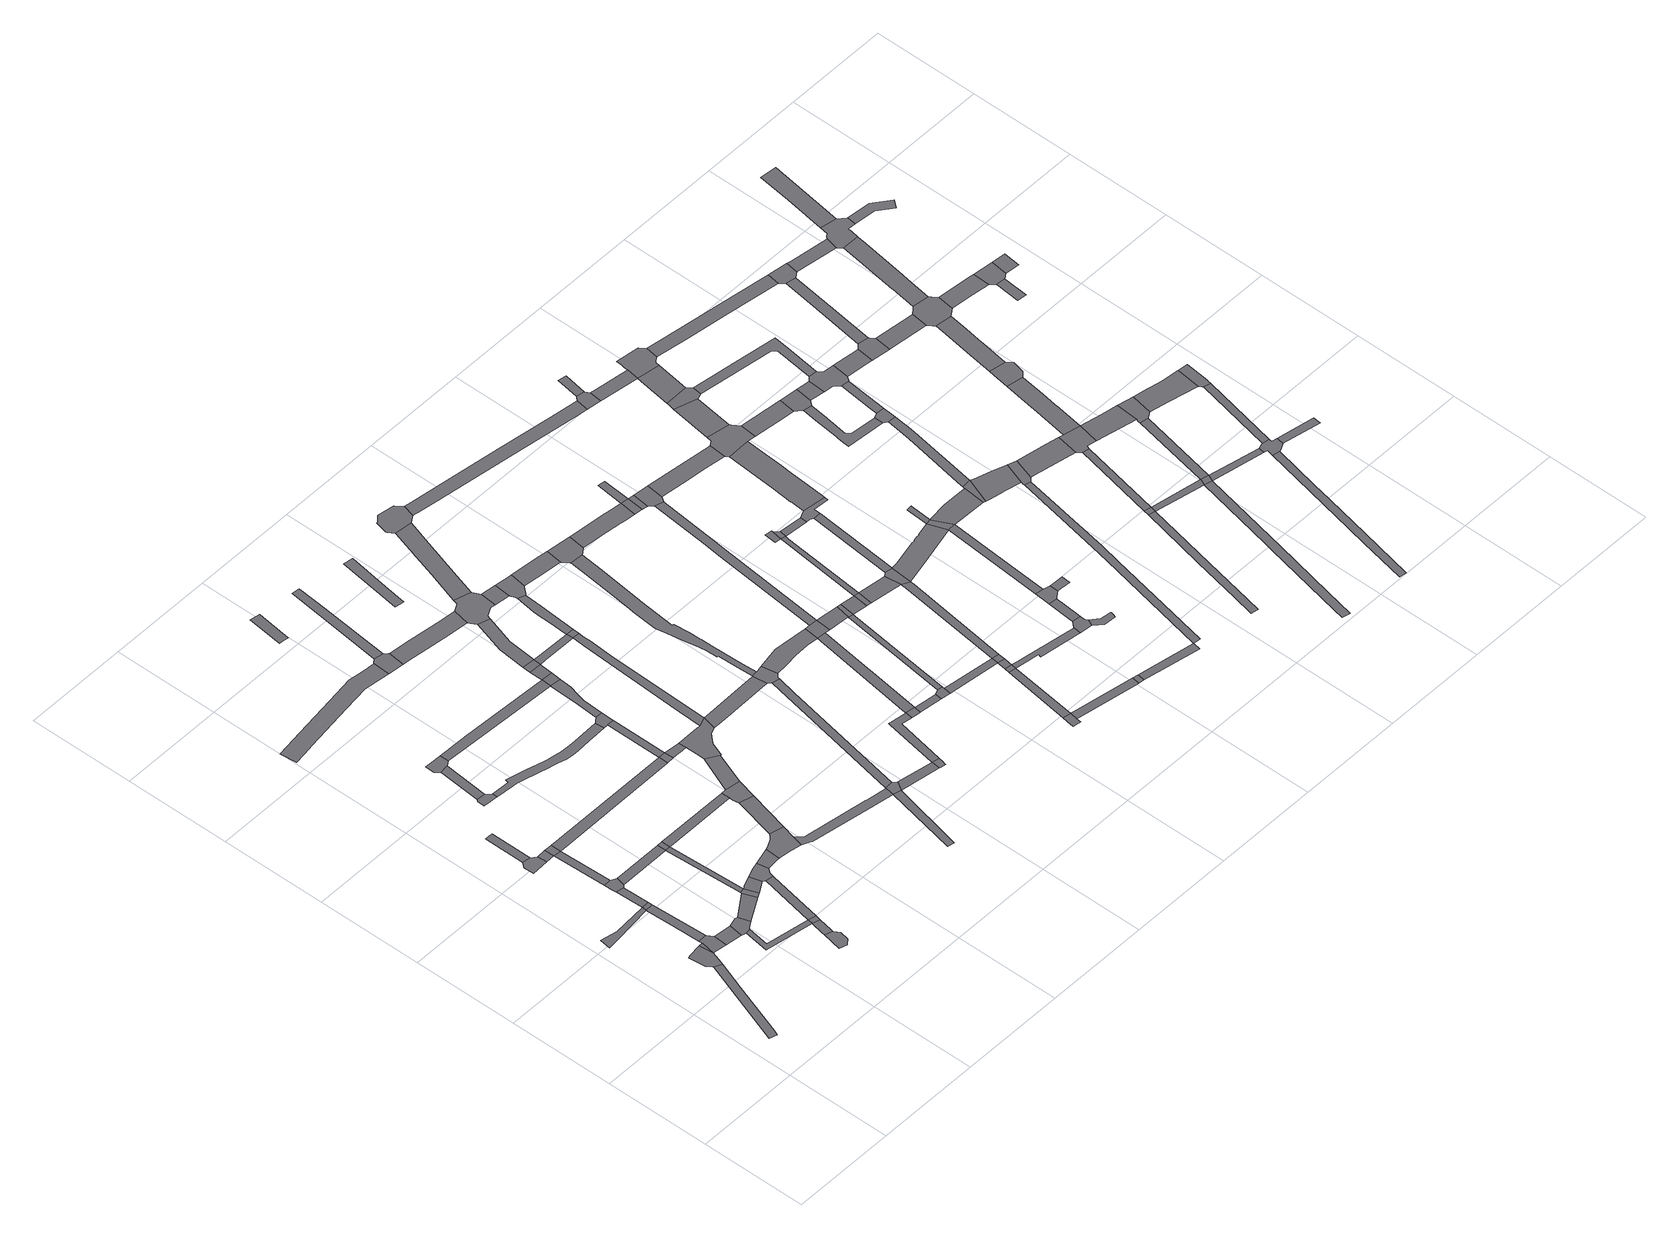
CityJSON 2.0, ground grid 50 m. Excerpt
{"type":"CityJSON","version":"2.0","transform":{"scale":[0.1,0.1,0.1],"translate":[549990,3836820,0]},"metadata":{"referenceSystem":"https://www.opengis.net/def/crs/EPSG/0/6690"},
"CityObjects":{
"road1":{"type":"Road","attributes":{"RoadStructureAttribute.sectionType":"1"},"geometry":[{"type":"MultiSurface","lod":"1","boundaries":[[[0,1,2,3,4,5]]]}]},
"road2":{"type":"Road","attributes":{"RoadStructureAttribute.sectionType":"1"},"geometry":[{"type":"MultiSurface","lod":"1","boundaries":[[[6,7,8,9,10,11,0,5,12,13,14]]]}]},
"road3":{"type":"Road","attributes":{"RoadStructureAttribute.sectionType":"1"},"geometry":[{"type":"MultiSurface","lod":"1","boundaries":[[[15,16,17,18,19,20]]]}]},
"road4":{"type":"Road","geometry":[{"type":"MultiSurface","lod":"1","boundaries":[[[21,6,14,22]]]}]},
"road5":{"type":"Road","attributes":{"RoadStructureAttribute.sectionType":"1"},"geometry":[{"type":"MultiSurface","lod":"1","boundaries":[[[23,24,22,14,25,26]]]}]},
"road6":{"type":"Road","attributes":{"RoadStructureAttribute.sectionType":"1"},"geometry":[{"type":"MultiSurface","lod":"1","boundaries":[[[27,28,19,29,24,23]]]}]},
"road7":{"type":"Road","attributes":{"RoadStructureAttribute.sectionType":"1"},"geometry":[{"type":"MultiSurface","lod":"1","boundaries":[[[30,26,25,31,32]]]}]},
"road8":{"type":"Road","geometry":[{"type":"MultiSurface","lod":"1","boundaries":[[[33,20,19,28]]]}]},
"road9":{"type":"Road","attributes":{"RoadStructureAttribute.sectionType":"1"},"geometry":[{"type":"MultiSurface","lod":"1","boundaries":[[[34,20,33,35]]]}]},
"road10":{"type":"Road","geometry":[{"type":"MultiSurface","lod":"1","boundaries":[[[36,37,38,39,40,41,42,43]]]}]},
"road11":{"type":"Road","geometry":[{"type":"MultiSurface","lod":"1","boundaries":[[[44,45,46,34,35,47,48]]]}]},
"road12":{"type":"Road","geometry":[{"type":"MultiSurface","lod":"1","boundaries":[[[49,32,31,50,51,52,53,54,55,56]]]}]},
"road13":{"type":"Road","geometry":[{"type":"MultiSurface","lod":"1","boundaries":[[[57,58,59,36,43]]]}]},
"road14":{"type":"Road","attributes":{"RoadStructureAttribute.sectionType":"1"},"geometry":[{"type":"MultiSurface","lod":"1","boundaries":[[[60,41,40,61]]]}]},
"road15":{"type":"Road","attributes":{"RoadStructureAttribute.sectionType":"1"},"geometry":[{"type":"MultiSurface","lod":"1","boundaries":[[[62,45,44,63]]]}]},
"road16":{"type":"Road","attributes":{"RoadStructureAttribute.sectionType":"1"},"geometry":[{"type":"MultiSurface","lod":"1","boundaries":[[[64,52,51,65,66,67]]]}]},
"road17":{"type":"Road","geometry":[{"type":"MultiSurface","lod":"1","boundaries":[[[68,60,61,62,63]]]}]},
"road18":{"type":"Road","geometry":[{"type":"MultiSurface","lod":"1","boundaries":[[[69,70,71,72,73,74]]]}]},
"road19":{"type":"Road","attributes":{"RoadStructureAttribute.sectionType":"1"},"geometry":[{"type":"MultiSurface","lod":"1","boundaries":[[[75,76,56,55,77]]]}]},
"road20":{"type":"Road","attributes":{"RoadStructureAttribute.sectionType":"1"},"geometry":[{"type":"MultiSurface","lod":"1","boundaries":[[[66,78,69,74,79,80]]]}]},
"road21":{"type":"Road","attributes":{"RoadStructureAttribute.sectionType":"1"},"geometry":[{"type":"MultiSurface","lod":"1","boundaries":[[[48,47,81,82]]]}]},
"road22":{"type":"Road","geometry":[{"type":"MultiSurface","lod":"1","boundaries":[[[67,66,80,83]]]}]},
"road23":{"type":"Road","geometry":[{"type":"MultiSurface","lod":"1","boundaries":[[[84,85,75,77,86]]]}]},
"road24":{"type":"Road","geometry":[{"type":"MultiSurface","lod":"1","boundaries":[[[87,88,89,90,91,92,93,94,95,96]]]}]},
"road25":{"type":"Road","attributes":{"RoadStructureAttribute.sectionType":"1"},"geometry":[{"type":"MultiSurface","lod":"1","boundaries":[[[97,98,67,83,99,100]]]}]},
"road26":{"type":"Road","attributes":{"RoadStructureAttribute.sectionType":"1"},"geometry":[{"type":"MultiSurface","lod":"1","boundaries":[[[101,102,81,85,84]]]}]},
"road27":{"type":"Road","attributes":{"RoadStructureAttribute.sectionType":"1"},"geometry":[{"type":"MultiSurface","lod":"1","boundaries":[[[103,104,105,106,84,86,107]]]}]},
"road28":{"type":"Road","attributes":{"RoadStructureAttribute.sectionType":"1"},"geometry":[{"type":"MultiSurface","lod":"1","boundaries":[[[108,109,87,96]]]}]},
"road29":{"type":"Road","geometry":[{"type":"MultiSurface","lod":"1","boundaries":[[[82,81,102,110]]]}]},
"road30":{"type":"Road","geometry":[{"type":"MultiSurface","lod":"1","boundaries":[[[111,112,103,107,97,100,113,114,115]]]}]},
"road31":{"type":"Road","geometry":[{"type":"MultiSurface","lod":"1","boundaries":[[[116,117,118,109,108,119,120]]]}]},
"road32":{"type":"Road","attributes":{"RoadStructureAttribute.sectionType":"1"},"geometry":[{"type":"MultiSurface","lod":"1","boundaries":[[[121,111,115,122,123]]]}]},
"road33":{"type":"Road","attributes":{"RoadStructureAttribute.sectionType":"1"},"geometry":[{"type":"MultiSurface","lod":"1","boundaries":[[[68,63,124,125,126]]]}]},
"road34":{"type":"Road","attributes":{"RoadStructureAttribute.sectionType":"1"},"geometry":[{"type":"MultiSurface","lod":"1","boundaries":[[[127,128,129,130,131,132,133,134,135,136,137,138,139]]]}]},
"road35":{"type":"Road","attributes":{"RoadStructureAttribute.sectionType":"1"},"geometry":[{"type":"MultiSurface","lod":"1","boundaries":[[[110,102,140,141,142]]]}]},
"road36":{"type":"Road","geometry":[{"type":"MultiSurface","lod":"1","boundaries":[[[143,144,145,146,121,123,147,148,149,150,151,152]]]}]},
"road37":{"type":"Road","attributes":{"RoadStructureAttribute.sectionType":"1"},"geometry":[{"type":"MultiSurface","lod":"1","boundaries":[[[153,154,155,156,157,158,159,160,161,162,163,164,165,94,93,166,167,168,169,170,171,172,173,174,175,176]]]}]},
"road38":{"type":"Road","attributes":{"RoadStructureAttribute.sectionType":"1"},"geometry":[{"type":"MultiSurface","lod":"1","boundaries":[[[177,143,152,178]]]}]},
"road39":{"type":"Road","attributes":{"RoadStructureAttribute.sectionType":"1"},"geometry":[{"type":"MultiSurface","lod":"1","boundaries":[[[179,120,119,180,181]]]}]},
"road40":{"type":"Road","geometry":[{"type":"MultiSurface","lod":"1","boundaries":[[[142,141,182,183,177,178,184,185]]]}]},
"road41":{"type":"Road","geometry":[{"type":"MultiSurface","lod":"1","boundaries":[[[186,187,188,189,190]]]}]},
"road42":{"type":"Road","attributes":{"RoadStructureAttribute.sectionType":"1"},"geometry":[{"type":"MultiSurface","lod":"1","boundaries":[[[191,192,193,194,195,151,150,196,197,198,199,200]]]}]},
"road43":{"type":"Road","geometry":[{"type":"MultiSurface","lod":"1","boundaries":[[[201,126,125,202]]]}]},
"road44":{"type":"Road","geometry":[{"type":"MultiSurface","lod":"1","boundaries":[[[203,139,138,204,205,206,207]]]}]},
"road45":{"type":"Road","attributes":{"RoadStructureAttribute.sectionType":"1"},"geometry":[{"type":"MultiSurface","lod":"1","boundaries":[[[208,185,184,209]]]}]},
"road46":{"type":"Road","attributes":{"RoadStructureAttribute.sectionType":"1"},"geometry":[{"type":"MultiSurface","lod":"1","boundaries":[[[210,126,201,211]]]}]},
"road47":{"type":"Road","attributes":{"RoadStructureAttribute.sectionType":"1"},"geometry":[{"type":"MultiSurface","lod":"1","boundaries":[[[212,213,214,201,202,215,216,217,218]]]}]},
"road48":{"type":"Road","geometry":[{"type":"MultiSurface","lod":"1","boundaries":[[[219,220,221,222,176,175,223,210,211,224,225]]]}]},
"road49":{"type":"Road","attributes":{"RoadStructureAttribute.sectionType":"1"},"geometry":[{"type":"MultiSurface","lod":"1","boundaries":[[[199,226,227,228]]]}]},
"road50":{"type":"Road","attributes":{"RoadStructureAttribute.sectionType":"1"},"geometry":[{"type":"MultiSurface","lod":"1","boundaries":[[[229,230,203,207,231,232,233]]]}]},
"road51":{"type":"Road","attributes":{"RoadStructureAttribute.sectionType":"1"},"geometry":[{"type":"MultiSurface","lod":"1","boundaries":[[[180,234,235,236,219,225,237,238,239,240]]]}]},
"road52":{"type":"Road","geometry":[{"type":"MultiSurface","lod":"1","boundaries":[[[241,242,243,218,217,244,208,209,245,246,247,248]]]}]},
"road53":{"type":"Road","geometry":[{"type":"MultiSurface","lod":"1","boundaries":[[[181,180,240,249,250]]]}]},
"road54":{"type":"Road","attributes":{"RoadStructureAttribute.sectionType":"1"},"geometry":[{"type":"MultiSurface","lod":"1","boundaries":[[[251,252,253,254,205,204,255,256,257,258,259]]]}]},
"road55":{"type":"Road","attributes":{"RoadStructureAttribute.sectionType":"1"},"geometry":[{"type":"MultiSurface","lod":"1","boundaries":[[[260,261,181,250,262,263,264]]]}]},
"road56":{"type":"Road","geometry":[{"type":"MultiSurface","lod":"1","boundaries":[[[265,266,200,199,228,267]]]}]},
"road57":{"type":"Road","geometry":[{"type":"MultiSurface","lod":"1","boundaries":[[[268,260,264,269]]]}]},
"road58":{"type":"Road","attributes":{"RoadStructureAttribute.sectionType":"1"},"geometry":[{"type":"MultiSurface","lod":"1","boundaries":[[[270,271,268,269,272,273,274]]]}]},
"road59":{"type":"Road","attributes":{"RoadStructureAttribute.sectionType":"1"},"geometry":[{"type":"MultiSurface","lod":"1","boundaries":[[[267,228,275,276]]]}]},
"road60":{"type":"Road","attributes":{"RoadStructureAttribute.sectionType":"1"},"geometry":[{"type":"MultiSurface","lod":"1","boundaries":[[[277,278,279,242,241,280,281,282,283,284]]]}]},
"road61":{"type":"Road","attributes":{"RoadStructureAttribute.sectionType":"1"},"geometry":[{"type":"MultiSurface","lod":"1","boundaries":[[[285,269,264,286,277,287]]]}]},
"road62":{"type":"Road","attributes":{"RoadStructureAttribute.sectionType":"1"},"geometry":[{"type":"MultiSurface","lod":"1","boundaries":[[[288,289,241,248,290,291,292,293]]]}]},
"road63":{"type":"Road","attributes":{"RoadStructureAttribute.sectionType":"1"},"geometry":[{"type":"MultiSurface","lod":"1","boundaries":[[[294,295,296,297,298,299,300]]]}]},
"road64":{"type":"Road","attributes":{"RoadStructureAttribute.sectionType":"1"},"geometry":[{"type":"MultiSurface","lod":"1","boundaries":[[[301,302,266,265,303,304,305]]]}]},
"road65":{"type":"Road","geometry":[{"type":"MultiSurface","lod":"1","boundaries":[[[276,275,306,307,308,309,310]]]}]},
"road66":{"type":"Road","geometry":[{"type":"MultiSurface","lod":"1","boundaries":[[[311,312,313,259,258,314,270,274,315,316,317,318,319,320,321]]]}]},
"road67":{"type":"Road","geometry":[{"type":"MultiSurface","lod":"1","boundaries":[[[287,277,284,322]]]}]},
"road68":{"type":"Road","attributes":{"RoadStructureAttribute.sectionType":"1"},"geometry":[{"type":"MultiSurface","lod":"1","boundaries":[[[323,324,325,326,276,310,327,328,329,330,331]]]}]},
"road69":{"type":"Road","attributes":{"RoadStructureAttribute.sectionType":"1"},"geometry":[{"type":"MultiSurface","lod":"1","boundaries":[[[332,333,334,335,287,322,336,337,338]]]}]},
"road70":{"type":"Road","attributes":{"RoadStructureAttribute.sectionType":"1"},"geometry":[{"type":"MultiSurface","lod":"1","boundaries":[[[320,319,339,340]]]}]},
"road71":{"type":"Road","geometry":[{"type":"MultiSurface","lod":"1","boundaries":[[[341,342,343,344,345,346,288,293,347,348,301,305,349,350]]]}]},
"road72":{"type":"Road","attributes":{"RoadStructureAttribute.sectionType":"1"},"geometry":[{"type":"MultiSurface","lod":"1","boundaries":[[[351,352,353,354,355,311,321,356,357,358,359]]]}]},
"road73":{"type":"Road","geometry":[{"type":"MultiSurface","lod":"1","boundaries":[[[360,361,340,339,362,332,338,363,364,365,366]]]}]},
"road74":{"type":"Road","geometry":[{"type":"MultiSurface","lod":"1","boundaries":[[[367,331,330,368,369,370,371,372]]]}]},
"road75":{"type":"Road","attributes":{"RoadStructureAttribute.sectionType":"1"},"geometry":[{"type":"MultiSurface","lod":"1","boundaries":[[[373,374,375,376,377,378,379,380,381,382,383,384,385,346,345,386,387,388,389,390,391,392,393,394,395,396]]]}]},
"road76":{"type":"Road","attributes":{"RoadStructureAttribute.sectionType":"1"},"geometry":[{"type":"MultiSurface","lod":"1","boundaries":[[[397,372,371,398,399,400]]]}]},
"road77":{"type":"Road","attributes":{"RoadStructureAttribute.sectionType":"1"},"geometry":[{"type":"MultiSurface","lod":"1","boundaries":[[[401,366,365,402,403,404,405,406]]]}]},
"road78":{"type":"Road","attributes":{"RoadStructureAttribute.sectionType":"1"},"geometry":[{"type":"MultiSurface","lod":"1","boundaries":[[[407,408,341,350,409,410,411,412,413]]]}]},
"road79":{"type":"Road","geometry":[{"type":"MultiSurface","lod":"1","boundaries":[[[414,415,416,417,418,351,359,419,420,421,422,423,424,425]]]}]},
"road80":{"type":"Road","attributes":{"RoadStructureAttribute.sectionType":"1"},"geometry":[{"type":"MultiSurface","lod":"1","boundaries":[[[412,426,367,372,427]]]}]},
"road81":{"type":"Road","geometry":[{"type":"MultiSurface","lod":"1","boundaries":[[[428,429,430,400,399,431,432,433]]]}]},
"road82":{"type":"Road","geometry":[{"type":"MultiSurface","lod":"1","boundaries":[[[434,435,436,437,438,439]]]}]},
"road83":{"type":"Road","geometry":[{"type":"MultiSurface","lod":"1","boundaries":[[[406,405,440,373,396,441,442,443]]]}]},
"road84":{"type":"Road","geometry":[{"type":"MultiSurface","lod":"1","boundaries":[[[413,412,427,444,445,446]]]}]},
"road85":{"type":"Road","attributes":{"RoadStructureAttribute.sectionType":"1"},"geometry":[{"type":"MultiSurface","lod":"1","boundaries":[[[447,428,433,448,449]]]}]},
"road86":{"type":"Road","attributes":{"RoadStructureAttribute.sectionType":"1"},"geometry":[{"type":"MultiSurface","lod":"1","boundaries":[[[432,431,450,451]]]}]},
"road87":{"type":"Road","attributes":{"RoadStructureAttribute.sectionType":"1"},"geometry":[{"type":"MultiSurface","lod":"1","boundaries":[[[452,434,439,453]]]}]},
"road88":{"type":"Road","attributes":{"RoadStructureAttribute.sectionType":"1"},"geometry":[{"type":"MultiSurface","lod":"1","boundaries":[[[454,445,444,455,456]]]}]},
"road89":{"type":"Road","geometry":[{"type":"MultiSurface","lod":"1","boundaries":[[[457,452,453,458]]]}]},
"road90":{"type":"Road","attributes":{"RoadStructureAttribute.sectionType":"1"},"geometry":[{"type":"MultiSurface","lod":"1","boundaries":[[[439,438,459,460]]]}]},
"road91":{"type":"Road","attributes":{"RoadStructureAttribute.sectionType":"1"},"geometry":[{"type":"MultiSurface","lod":"1","boundaries":[[[450,457,458,461]]]}]},
"road92":{"type":"Road","geometry":[{"type":"MultiSurface","lod":"1","boundaries":[[[456,455,462,447,449,463]]]}]},
"road93":{"type":"Road","geometry":[{"type":"MultiSurface","lod":"1","boundaries":[[[451,450,461,464]]]}]},
"road94":{"type":"Road","attributes":{"RoadStructureAttribute.sectionType":"1"},"geometry":[{"type":"MultiSurface","lod":"1","boundaries":[[[465,466,467,443,442,468,469,470,471,472,473,474]]]}]},
"road95":{"type":"Road","attributes":{"RoadStructureAttribute.sectionType":"1"},"geometry":[{"type":"MultiSurface","lod":"1","boundaries":[[[475,463,449,476,477,478,479]]]}]},
"road96":{"type":"Road","attributes":{"RoadStructureAttribute.sectionType":"1"},"geometry":[{"type":"MultiSurface","lod":"1","boundaries":[[[480,481,482,483,446,445,484,485,486]]]}]},
"road97":{"type":"Road","geometry":[{"type":"MultiSurface","lod":"1","boundaries":[[[479,478,487,488]]]}]},
"road98":{"type":"Road","attributes":{"RoadStructureAttribute.sectionType":"1"},"geometry":[{"type":"MultiSurface","lod":"1","boundaries":[[[489,490,491,451,464,492,493,494]]]}]},
"road99":{"type":"Road","attributes":{"RoadStructureAttribute.sectionType":"1"},"geometry":[{"type":"MultiSurface","lod":"1","boundaries":[[[458,453,495,496,497,498]]]}]},
"road100":{"type":"Road","geometry":[{"type":"MultiSurface","lod":"1","boundaries":[[[460,459,499,500]]]}]},
"road101":{"type":"Road","attributes":{"RoadStructureAttribute.sectionType":"1"},"geometry":[{"type":"MultiSurface","lod":"1","boundaries":[[[488,487,489,501]]]}]},
"road102":{"type":"Road","geometry":[{"type":"MultiSurface","lod":"1","boundaries":[[[473,472,502,503]]]}]},
"road103":{"type":"Road","attributes":{"RoadStructureAttribute.sectionType":"1"},"geometry":[{"type":"MultiSurface","lod":"1","boundaries":[[[504,505,479,488,506,507]]]}]},
"road104":{"type":"Road","attributes":{"RoadStructureAttribute.sectionType":"1"},"geometry":[{"type":"MultiSurface","lod":"1","boundaries":[[[508,509,510,511,422,421,512,513,514,515,516,517,518]]]}]},
"road105":{"type":"Road","attributes":{"RoadStructureAttribute.sectionType":"1"},"geometry":[{"type":"MultiSurface","lod":"1","boundaries":[[[503,502,519,520]]]}]},
"road106":{"type":"Road","geometry":[{"type":"MultiSurface","lod":"1","boundaries":[[[521,522,523,473,503]]]}]},
"road107":{"type":"Road","geometry":[{"type":"MultiSurface","lod":"1","boundaries":[[[520,519,524,480,486,525,526]]]}]},
"road108":{"type":"Road","geometry":[{"type":"MultiSurface","lod":"1","boundaries":[[[527,528,529,530,501,489,494,531]]]}]},
"road109":{"type":"Road","geometry":[{"type":"MultiSurface","lod":"1","boundaries":[[[532,533,534,535,504,536]]]}]},
"road110":{"type":"Road","geometry":[{"type":"MultiSurface","lod":"1","boundaries":[[[537,536,504,507,538]]]}]},
"road111":{"type":"Road","attributes":{"RoadStructureAttribute.sectionType":"1"},"geometry":[{"type":"MultiSurface","lod":"1","boundaries":[[[500,499,539,540]]]}]},
"road112":{"type":"Road","geometry":[{"type":"MultiSurface","lod":"1","boundaries":[[[541,542,498,497,543,544,545,546]]]}]},
"road113":{"type":"Road","attributes":{"RoadStructureAttribute.sectionType":"1"},"geometry":[{"type":"MultiSurface","lod":"1","boundaries":[[[538,507,547,548]]]}]},
"road114":{"type":"Road","attributes":{"RoadStructureAttribute.sectionType":"1"},"geometry":[{"type":"MultiSurface","lod":"1","boundaries":[[[549,527,531,550,551,552]]]}]},
"road115":{"type":"Road","attributes":{"RoadStructureAttribute.sectionType":"1"},"geometry":[{"type":"MultiSurface","lod":"1","boundaries":[[[553,554,541,546,555,556]]]}]},
"road116":{"type":"Road","geometry":[{"type":"MultiSurface","lod":"1","boundaries":[[[557,558,559,560,561,562,544,543]]]}]},
"road117":{"type":"Road","geometry":[{"type":"MultiSurface","lod":"1","boundaries":[[[563,553,556,564,565,566,567]]]}]},
"road118":{"type":"Road","attributes":{"RoadStructureAttribute.sectionType":"1"},"geometry":[{"type":"MultiSurface","lod":"1","boundaries":[[[568,569,570,571,572,573,574,575,576,577,531,494,578,579,580,581]]]}]},
"road119":{"type":"Road","attributes":{"RoadStructureAttribute.sectionType":"1"},"geometry":[{"type":"MultiSurface","lod":"1","boundaries":[[[582,526,525,583,584,585,586,587,588]]]}]},
"road120":{"type":"Road","attributes":{"RoadStructureAttribute.sectionType":"1"},"geometry":[{"type":"MultiSurface","lod":"1","boundaries":[[[589,590,591,548,547,592,593,594,549,552,595,596,597,598]]]}]},
"road121":{"type":"Road","geometry":[{"type":"MultiSurface","lod":"1","boundaries":[[[599,600,601,566,565]]]}]},
"road122":{"type":"Road","attributes":{"RoadStructureAttribute.sectionType":"1"},"geometry":[{"type":"MultiSurface","lod":"1","boundaries":[[[602,603,604,581,605,563,567]]]}]},
"road123":{"type":"Road","attributes":{"RoadStructureAttribute.sectionType":"1"},"geometry":[{"type":"MultiSurface","lod":"1","boundaries":[[[606,607,608,609,610,611,612,613,614,615,589,598]]]}]},
"road124":{"type":"Road","geometry":[{"type":"MultiSurface","lod":"1","boundaries":[[[616,568,581,604]]]}]},
"road125":{"type":"Road","geometry":[{"type":"MultiSurface","lod":"1","boundaries":[[[617,618,619,620,621,568,616]]]}]},
"road126":{"type":"Road","geometry":[{"type":"MultiSurface","lod":"1","boundaries":[[[622,518,517,623,624,625]]]}]},
"road127":{"type":"Road","geometry":[{"type":"MultiSurface","lod":"1","boundaries":[[[626,627,588,587,611,610,628,629,630,631,632,633]]]}]},
"road128":{"type":"Road","geometry":[{"type":"MultiSurface","lod":"1","boundaries":[[[634,635,622,625]]]}]},
"road129":{"type":"Road","attributes":{"RoadStructureAttribute.sectionType":"1"},"geometry":[{"type":"MultiSurface","lod":"1","boundaries":[[[636,637,638,540,639,640,641,642]]]}]},
"road130":{"type":"Road","attributes":{"RoadStructureAttribute.sectionType":"1"},"geometry":[{"type":"MultiSurface","lod":"1","boundaries":[[[643,644,616,604,645,646]]]}]},
"road131":{"type":"Road","attributes":{"RoadStructureAttribute.sectionType":"1"},"geometry":[{"type":"MultiSurface","lod":"1","boundaries":[[[647,626,633,648]]]}]},
"road132":{"type":"Road","attributes":{"RoadStructureAttribute.sectionType":"1"},"geometry":[{"type":"MultiSurface","lod":"1","boundaries":[[[649,624,623,650,651]]]}]},
"road133":{"type":"Road","geometry":[{"type":"MultiSurface","lod":"1","boundaries":[[[652,653,654,655,647,648,656,657,658]]]}]},
"road134":{"type":"Road","geometry":[{"type":"MultiSurface","lod":"1","boundaries":[[[659,660,646,645,661]]]}]},
"road135":{"type":"Road","attributes":{"RoadStructureAttribute.sectionType":"1"},"geometry":[{"type":"MultiSurface","lod":"1","boundaries":[[[662,663,664,665,666,667,668,669]]]}]},
"road136":{"type":"Road","attributes":{"RoadStructureAttribute.sectionType":"1"},"geometry":[{"type":"MultiSurface","lod":"1","boundaries":[[[631,630,670,671,672]]]}]},
"road137":{"type":"Road","attributes":{"RoadStructureAttribute.sectionType":"1"},"geometry":[{"type":"MultiSurface","lod":"1","boundaries":[[[650,654,653,673]]]}]},
"road138":{"type":"Road","attributes":{"RoadStructureAttribute.sectionType":"1"},"geometry":[{"type":"MultiSurface","lod":"1","boundaries":[[[674,675,676,659,661,677,678,679,680,681]]]}]},
"road139":{"type":"Road","geometry":[{"type":"MultiSurface","lod":"1","boundaries":[[[682,683,684,685,651,650,673,686,687,688,689,690,691]]]}]},
"road140":{"type":"Road","attributes":{"RoadStructureAttribute.sectionType":"1"},"geometry":[{"type":"MultiSurface","lod":"1","boundaries":[[[692,693,694,695,660,659,696,697,698,699,700]]]}]},
"road141":{"type":"Road","attributes":{"RoadStructureAttribute.sectionType":"1"},"geometry":[{"type":"MultiSurface","lod":"1","boundaries":[[[701,702,703,704,705,706,707,708,709,710,711,712,713]]]}]},
"road142":{"type":"Road","geometry":[{"type":"MultiSurface","lod":"1","boundaries":[[[672,671,714,701,713,715,716]]]}]},
"road143":{"type":"Road","geometry":[{"type":"MultiSurface","lod":"1","boundaries":[[[681,680,717,718,636,642,719,720,721,722]]]}]},
"road144":{"type":"Road","geometry":[{"type":"MultiSurface","lod":"1","boundaries":[[[723,662,669,724]]]}]},
"road145":{"type":"Road","attributes":{"RoadStructureAttribute.sectionType":"1"},"geometry":[{"type":"MultiSurface","lod":"1","boundaries":[[[725,726,727,728,729,730,731,732,733,734]]]}]},
"road146":{"type":"Road","attributes":{"RoadStructureAttribute.sectionType":"1"},"geometry":[{"type":"MultiSurface","lod":"1","boundaries":[[[735,736,737,738,658,657,739,740,741,742]]]}]},
"road147":{"type":"Road","geometry":[{"type":"MultiSurface","lod":"1","boundaries":[[[743,708,707,744,692,700,745,746]]]}]},
"road148":{"type":"Road","attributes":{"RoadStructureAttribute.sectionType":"1"},"geometry":[{"type":"MultiSurface","lod":"1","boundaries":[[[716,715,747,748,749]]]}]},
"road149":{"type":"Road","attributes":{"RoadStructureAttribute.sectionType":"1"},"geometry":[{"type":"MultiSurface","lod":"1","boundaries":[[[750,722,721,751,752,753]]]}]},
"road150":{"type":"Road","attributes":{"RoadStructureAttribute.sectionType":"1"},"geometry":[{"type":"MultiSurface","lod":"1","boundaries":[[[754,755,756,743,746,757,758]]]}]},
"road151":{"type":"Road","attributes":{"RoadStructureAttribute.sectionType":"1"},"geometry":[{"type":"MultiSurface","lod":"1","boundaries":[[[759,723,724,760]]]}]},
"road152":{"type":"Road","attributes":{"RoadStructureAttribute.sectionType":"1"},"geometry":[{"type":"MultiSurface","lod":"1","boundaries":[[[724,669,725,761]]]}]},
"road153":{"type":"Road","geometry":[{"type":"MultiSurface","lod":"1","boundaries":[[[741,762,749,748,763,764,765,754,758,766,767,768,769,742]]]}]},
"road154":{"type":"Road","geometry":[{"type":"MultiSurface","lod":"1","boundaries":[[[753,752,770,771,759,760,772,773,774,775,776,777]]]}]},
"road155":{"type":"Road","geometry":[{"type":"MultiSurface","lod":"1","boundaries":[[[761,725,734,778]]]}]},
"road156":{"type":"Road","attributes":{"RoadStructureAttribute.sectionType":"1"},"geometry":[{"type":"MultiSurface","lod":"1","boundaries":[[[768,767,779,780,781,782]]]}]},
"road157":{"type":"Road","attributes":{"RoadStructureAttribute.sectionType":"1"},"geometry":[{"type":"MultiSurface","lod":"1","boundaries":[[[783,784,689,688,785,786,787,788]]]}]},
"road158":{"type":"Road","attributes":{"RoadStructureAttribute.sectionType":"1"},"geometry":[{"type":"MultiSurface","lod":"1","boundaries":[[[789,790,791,792,793,794,795,796,797,798,799,800]]]}]},
"road159":{"type":"Road","attributes":{"RoadStructureAttribute.sectionType":"1"},"geometry":[{"type":"MultiSurface","lod":"1","boundaries":[[[801,802,803,804,777,776,805,806,807,808,809]]]}]},
"road160":{"type":"Road","attributes":{"RoadStructureAttribute.sectionType":"1"},"geometry":[{"type":"MultiSurface","lod":"1","boundaries":[[[810,761,778,811]]]}]},
"road161":{"type":"Road","geometry":[{"type":"MultiSurface","lod":"1","boundaries":[[[812,813,814,782,781,815,816,817,818]]]}]},
"road162":{"type":"Road","attributes":{"RoadStructureAttribute.sectionType":"1"},"geometry":[{"type":"MultiSurface","lod":"1","boundaries":[[[819,776,775,820,821]]]}]},
"road163":{"type":"Road","attributes":{"RoadStructureAttribute.sectionType":"1"},"geometry":[{"type":"MultiSurface","lod":"1","boundaries":[[[778,734,822,823]]]}]},
"road164":{"type":"Road","geometry":[{"type":"MultiSurface","lod":"1","boundaries":[[[824,825,801,809,826,827,828,829,830,831]]]}]},
"road165":{"type":"Road","attributes":{"RoadStructureAttribute.sectionType":"1"},"geometry":[{"type":"MultiSurface","lod":"1","boundaries":[[[832,833,812,818,834,835]]]}]},
"road166":{"type":"Road","geometry":[{"type":"MultiSurface","lod":"1","boundaries":[[[836,821,820,837,810,811,838,839,840]]]}]},
"road167":{"type":"Road","attributes":{"RoadStructureAttribute.sectionType":"1"},"geometry":[{"type":"MultiSurface","lod":"1","boundaries":[[[816,815,841,842,843]]]}]},
"road168":{"type":"Road","geometry":[{"type":"MultiSurface","lod":"1","boundaries":[[[844,845,846,823,822,847,789,800,848,849,850,851,852,853]]]}]},
"road169":{"type":"Road","attributes":{"RoadStructureAttribute.sectionType":"1"},"geometry":[{"type":"MultiSurface","lod":"1","boundaries":[[[854,855,856,824,831,857,858,859,860]]]}]},
"road170":{"type":"Road","geometry":[{"type":"MultiSurface","lod":"1","boundaries":[[[788,787,832,835,861,862]]]}]},
"road171":{"type":"Road","attributes":{"RoadStructureAttribute.sectionType":"1"},"geometry":[{"type":"MultiSurface","lod":"1","boundaries":[[[863,864,865,840,839,866,867,868]]]}]},
"road172":{"type":"Road","attributes":{"RoadStructureAttribute.sectionType":"1"},"geometry":[{"type":"MultiSurface","lod":"1","boundaries":[[[869,844,853,870]]]}]},
"road173":{"type":"Road","geometry":[{"type":"MultiSurface","lod":"1","boundaries":[[[871,872,873,843,842,874,875,854,860,876,877,878,879,880,881,882,883]]]}]},
"road174":{"type":"Road","attributes":{"RoadStructureAttribute.sectionType":"1"},"geometry":[{"type":"MultiSurface","lod":"1","boundaries":[[[851,850,884,885]]]}]},
"road175":{"type":"Road","attributes":{"RoadStructureAttribute.sectionType":"1"},"geometry":[{"type":"MultiSurface","lod":"1","boundaries":[[[886,862,861,887,888]]]}]},
"road176":{"type":"Road","geometry":[{"type":"MultiSurface","lod":"1","boundaries":[[[868,867,889,890,869,870,891,892,893]]]}]},
"road177":{"type":"Road","attributes":{"RoadStructureAttribute.sectionType":"1"},"geometry":[{"type":"MultiSurface","lod":"1","boundaries":[[[894,895,896,897,871,883,898,899,900,901]]]}]},
"road178":{"type":"Road","attributes":{"RoadStructureAttribute.sectionType":"1"},"geometry":[{"type":"MultiSurface","lod":"1","boundaries":[[[902,880,879,903,904,905,906,907]]]}]},
"road179":{"type":"Road","geometry":[{"type":"MultiSurface","lod":"1","boundaries":[[[908,909,910,911]]]}]},
"road180":{"type":"Road","geometry":[{"type":"MultiSurface","lod":"1","boundaries":[[[912,913,914,888,887,915,894,901,916,917,918,919,920]]]}]},
"road181":{"type":"Road","geometry":[{"type":"MultiSurface","lod":"1","boundaries":[[[907,906,908,911,921,922]]]}]},
"road182":{"type":"Road","attributes":{"RoadStructureAttribute.sectionType":"1"},"geometry":[{"type":"MultiSurface","lod":"1","boundaries":[[[923,924,912,920,925,926,927]]]}]},
"road183":{"type":"Road","attributes":{"RoadStructureAttribute.sectionType":"1"},"geometry":[{"type":"MultiSurface","lod":"1","boundaries":[[[922,921,928,929]]]}]},
"road184":{"type":"Road","attributes":{"RoadStructureAttribute.sectionType":"1"},"geometry":[{"type":"MultiSurface","lod":"1","boundaries":[[[930,931,932,933,919,918]]]}]}
},
"vertices":[
[248,614,0],[100,195,0],[136,183,0],[145,207,0],[233,460,0],[282,597,0],
[297,732,0],[235,724,0],[223,720,0],[229,644,0],[231,641,0],[247,616,0],[286,608,0],[300,649,0],[306,667,0],
[147,1026,0],[66,1041,0],[59,988,0],[112,994,0],[307,1017,0],[309,1037,0],
[309,734,0],[317,732,0],
[357,751,0],[316,748,0],[371,657,0],[377,723,0],
[352,875,0],[346,1019,0],[312,873,0],
[378,722,0],[449,646,0],[459,713,0],
[345,1039,0],
[304,1171,0],[340,1163,0],
[184,1552,0],[178,1544,0],[166,1527,0],[167,1480,0],[248,1483,0],[246,1529,0],[224,1545,0],[222,1546,0],
[337,1231,0],[302,1229,0],[303,1195,0],[353,1175,0],[362,1216,0],
[503,726,0],[464,643,0],[472,642,0],[497,644,0],[498,650,0],[499,650,0],[533,670,0],[513,722,0],
[221,1744,0],[203,1745,0],[184,1745,0],
[291,1530,0],[292,1485,0],
[292,1482,0],[327,1480,0],
[481,542,0],[454,522,0],[682,481,0],[687,506,0],
[327,1530,0],
[667,403,0],[650,312,0],[686,302,0],[709,322,0],[719,366,0],[703,393,0],
[624,798,0],[571,763,0],[648,736,0],
[670,419,0],[706,407,0],[718,471,0],
[603,1175,0],[602,1217,0],
[723,496,0],
[647,809,0],[624,803,0],[670,748,0],
[325,1912,0],[318,1905,0],[318,1869,0],[326,1868,0],[341,1867,0],[364,1865,0],[386,1863,0],[388,1888,0],[373,1901,0],[365,1908,0],
[736,771,0],[737,770,0],[766,723,0],[775,766,0],
[646,818,0],[627,1176,0],
[710,837,0],[696,831,0],[660,816,0],[655,813,0],[725,779,0],
[384,2122,0],[343,2117,0],
[627,1217,0],
[785,862,0],[755,853,0],[777,779,0],[780,790,0],[796,809,0],
[349,2181,0],[325,2181,0],[324,2137,0],[408,2136,0],[409,2179,0],
[867,885,0],[852,815,0],[864,814,0],
[330,1480,0],[968,1486,0],[968,1531,0],
[614,2706,0],[559,2711,0],[485,2719,0],[349,2701,0],[144,2674,0],[3,2655,0],[9,2576,0],[97,2588,0],[116,2591,0],[357,2623,0],[489,2640,0],[612,2626,0],[615,2706,0],
[635,1176,0],[982,1177,0],[982,1218,0],
[941,930,0],[931,920,0],[916,906,0],[888,893,0],[886,813,0],[888,812,0],[914,808,0],[975,798,0],[988,852,0],[1004,915,0],
[818,1837,0],[786,1837,0],[741,1839,0],[706,1844,0],[687,1847,0],[682,1848,0],[663,1851,0],[626,1862,0],[576,1877,0],[479,1899,0],[478,1899,0],[476,1890,0],[475,1884,0],[475,1856,0],[493,1854,0],[615,1824,0],[621,1822,0],[679,1808,0],[724,1796,0],[759,1792,0],[786,1792,0],[854,1795,0],[945,1798,0],[943,1841,0],
[987,1130,0],[1054,1114,0],
[560,2175,0],[980,2106,0],[983,2153,0],
[984,1158,0],[985,1147,0],[1077,1207,0],[1006,1218,0],
[476,3227,0],[455,3057,0],[477,3054,0],[500,3051,0],[521,3219,0],
[1330,767,0],[1324,768,0],[1021,816,0],[1016,817,0],[993,845,0],[1011,782,0],[1020,778,0],[1323,727,0],[1419,710,0],[1426,751,0],
[1000,1531,0],[1001,1487,0],
[634,2722,0],[688,2618,0],[697,2698,0],[695,2700,0],[679,2715,0],
[1078,1393,0],[1134,1359,0],
[969,1799,0],[1001,1799,0],
[1041,1527,0],[1040,1527,0],[1003,1531,0],[1038,1487,0],[1042,1487,0],[1077,1487,0],[1076,1524,0],
[970,1860,0],[966,1857,0],[956,1851,0],[946,1843,0],[965,1799,0],[1001,1846,0],[1002,1859,0],
[1348,363,0],[1380,356,0],[1458,701,0],
[692,3198,0],[673,3041,0],[713,3037,0],[713,3041,0],[730,3195,0],
[979,2100,0],[976,1999,0],[974,1955,0],[1005,1957,0],[1015,1994,0],[1028,2044,0],[1032,2102,0],
[1246,1541,0],[1203,1525,0],[1184,1525,0],[1078,1412,0],[1139,1358,0],[1163,1424,0],[1201,1464,0],[1231,1475,0],
[1034,2127,0],[1036,2151,0],
[946,2668,0],[897,2674,0],[785,2687,0],[698,2697,0],[723,2614,0],[785,2607,0],[899,2593,0],[1023,2578,0],[1038,2658,0],
[984,2216,0],[984,2166,0],[1041,2211,0],[1041,2215,0],[1043,2215,0],
[1467,756,0],[1427,754,0],[1482,742,0],
[985,2255,0],[1044,2250,0],
[1043,2542,0],[997,2385,0],[1045,2252,0],[1056,2388,0],[1099,2525,0],
[1647,670,0],[1652,711,0],
[1235,2214,0],[1232,2153,0],[1210,1685,0],[1250,1684,0],[1259,2027,0],[1267,2154,0],[1267,2192,0],[1268,2212,0],
[1077,2249,0],[1074,2214,0],[1234,2246,0],
[1542,1548,0],[1264,1541,0],[1260,1474,0],[1314,1475,0],[1521,1480,0],[1550,1481,0],
[947,3155,0],[918,2959,0],[902,2847,0],[924,2844,0],[946,2841,0],[962,2952,0],[991,3148,0],
[1564,1467,0],[1555,1417,0],[1466,757,0],[1582,1367,0],[1601,1460,0],
[1655,668,0],[1679,664,0],[1679,666,0],[1683,687,0],[1686,705,0],
[1082,2700,0],[1075,2677,0],[1074,2677,0],[1036,2555,0],[1105,2545,0],[1119,2552,0],[1142,2564,0],[1143,2565,0],[1168,2562,0],[1177,2641,0],[1157,2677,0],
[1270,2244,0],
[1708,977,0],[1699,979,0],[1697,969,0],[1652,714,0],[1687,708,0],[1701,786,0],[1730,939,0],[1782,933,0],[1787,965,0],
[1253,2519,0],[1241,2424,0],[1238,2394,0],[1237,2343,0],[1277,2343,0],[1282,2425,0],[1287,2507,0],
[1241,2553,0],[1249,2632,0],
[1603,1559,0],[1588,1556,0],[1577,1553,0],[1575,1553,0],[1569,1552,0],[1542,1550,0],[1562,1470,0],[1563,1469,0],[1603,1471,0],[1618,1486,0],
[1205,3111,0],[1176,3012,0],[1173,3001,0],[1170,2994,0],[1131,2858,0],[1181,2755,0],[1222,2890,0],[1249,2978,0],[1288,3105,0],
[1320,2624,0],[1257,2632,0],[1254,2529,0],[1293,2513,0],[1318,2542,0],[1321,2545,0],[1333,2623,0],
[1787,968,0],[1785,932,0],[1807,929,0],[1824,927,0],[1827,927,0],[1832,960,0],
[1538,2491,0],[1525,2375,0],[1512,2253,0],[1501,2156,0],[1498,2132,0],[1486,2008,0],[1496,1954,0],[1512,1868,0],[1519,1829,0],[1528,1779,0],[1530,1722,0],[1536,1722,0],[1540,1625,0],[1566,1625,0],[1561,1779,0],[1559,1832,0],[1559,1834,0],[1556,1893,0],[1551,1967,0],[1541,1968,0],[1561,2151,0],[1562,2157,0],[1587,2376,0],[1599,2486,0],
[1834,960,0],[1830,927,0],[1935,913,0],[1939,946,0],
[1481,2607,0],[1351,2541,0],[1424,2533,0],[1512,2524,0],[1513,2524,0],[1522,2602,0],
[1754,1576,0],[1711,1580,0],[1673,1490,0],[1738,1496,0],[1810,1500,0],[1866,1495,0],[1872,1566,0],
[1233,3229,0],[1202,3204,0],[1198,3205,0],[1185,3147,0],[1188,3141,0],[1304,3115,0],[1309,3118,0],[1323,3126,0],[1337,3184,0],[1329,3196,0],[1326,3199,0],[1314,3217,0],
[1790,989,0],[1908,1492,0],
[1964,956,0],[1956,953,0],[1947,949,0],[1983,907,0],[1987,942,0],[1988,953,0],
[2173,487,0],[2169,459,0],[2164,426,0],[2201,421,0],[2204,444,0],[2211,482,0],
[1536,2494,0],[1610,2494,0],[1631,2510,0],[1640,2589,0],
[1930,1490,0],[1936,1562,0],[1898,1564,0],
[2032,1479,0],[2054,1467,0],[2056,1477,0],
[2230,877,0],[2234,910,0],
[2220,809,0],[2253,804,0],
[1939,1562,0],[2031,1482,0],[2045,1552,0],
[2224,834,0],[2258,829,0],
[2510,389,0],[2516,426,0],
[2264,872,0],
[2032,1482,0],[2065,1550,0],
[2268,906,0],
[1897,2560,0],[1862,2564,0],[1828,2568,0],[1721,2500,0],[1830,2487,0],[1853,2484,0],[1880,2481,0],[1902,2479,0],[1911,2558,0],[1910,2559,0],
[2126,1542,0],[2057,1477,0],[2063,1476,0],[2124,1468,0],[2134,1541,0],
[1987,2451,0],[1958,2160,0],[1950,2085,0],[1949,2073,0],[1990,2081,0],[1998,2161,0],[2027,2439,0],
[2148,1465,0],[2157,1538,0],
[2302,1445,0],[2301,1437,0],[2299,1419,0],[2335,1405,0],[2336,1407,0],[2336,1425,0],
[2371,788,0],[2366,773,0],[2567,744,0],[2571,780,0],
[2537,387,0],[2543,422,0],
[2291,1521,0],
[1939,2475,0],[1948,2554,0],
[2177,1962,0],[2176,1945,0],[2198,1940,0],[2200,1955,0],
[2072,3078,0],[1828,3114,0],[1559,3152,0],[1360,3180,0],[1350,3122,0],[1451,3107,0],[1634,3081,0],[1888,3044,0],[2151,3005,0],[2208,2997,0],[2217,3057,0],
[1967,2471,0],[1976,2551,0],
[1957,2686,0],[1941,2688,0],[1925,2690,0],
[1981,2458,0],[2041,2463,0],[2050,2543,0],
[2311,1535,0],[2309,1533,0],[2304,1530,0],[2294,1523,0],[2345,1528,0],
[2187,2018,0],[2153,2021,0],[2148,1966,0],[2169,1963,0],[2185,2011,0],
[2197,1999,0],[2206,1991,0],
[2808,335,0],[2815,373,0],
[2593,808,0],[2572,782,0],[2626,736,0],[2640,767,0],[2631,776,0],[2633,803,0],
[2313,1947,0],[2314,1979,0],
[2347,1938,0],[2345,1530,0],[2346,1538,0],[2383,1937,0],
[2604,939,0],[2595,828,0],[2635,829,0],[2643,935,0],
[2664,703,0],[2722,699,0],[2727,713,0],[2731,727,0],[2728,727,0],[2679,734,0],
[2610,1015,0],[2653,942,0],[2679,961,0],[2681,1001,0],[2649,1010,0],
[2617,1588,0],[2552,1574,0],[2551,1569,0],[2538,1570,0],[2515,1565,0],[2515,1560,0],[2501,1562,0],[2400,1539,0],[2376,1534,0],[2352,1530,0],[2338,1426,0],[2480,1459,0],[2647,1501,0],[2649,1501,0],
[2188,2527,0],[2048,2462,0],[2049,2462,0],[2151,2450,0],[2276,2436,0],[2371,2425,0],[2376,2505,0],
[2351,1996,0],[2346,1994,0],[2336,1989,0],[2328,1946,0],[2332,1946,0],[2345,1939,0],[2386,1970,0],[2405,1969,0],[2460,1965,0],[2461,1983,0],
[2746,958,0],[2747,977,0],[2748,998,0],
[2666,1239,0],[2685,1501,0],[2686,1504,0],[2631,1280,0],
[2466,2048,0],[2475,2166,0],[2479,2226,0],[2487,2348,0],[2493,2411,0],[2382,2409,0],[2368,2224,0],[2364,2164,0],[2356,2066,0],[2356,2060,0],
[2642,1592,0],
[2649,1696,0],[2649,1698,0],[2637,1697,0],[2624,1695,0],[2618,1591,0],
[2235,3075,0],[2278,2987,0],[2283,3047,0],[2272,3069,0],
[2403,2543,0],[2400,2520,0],[2500,2411,0],[2512,2409,0],[2531,2407,0],[2539,2486,0],[2516,2520,0],[2512,2526,0],
[2291,3180,0],[2253,3187,0],
[3028,1440,0],[2948,1014,0],[2930,924,0],[2852,370,0],[2958,890,0],[2979,992,0],[3057,1435,0],
[2739,1606,0],[2650,1593,0],[2849,1499,0],[2859,1603,0],
[2433,2744,0],[2538,2711,0],
[2315,3043,0],[2465,2960,0],[2474,3020,0],
[2560,2774,0],[2550,2785,0],[2439,2783,0],[2437,2770,0],[2555,2717,0],[2565,2720,0],[2570,2763,0],
[2905,1617,0],[2861,1614,0],[2862,1496,0],
[3225,968,0],[3158,650,0],[3110,419,0],[3088,313,0],[3123,306,0],[3150,437,0],[3186,617,0],[3256,962,0],
[2686,2390,0],[2734,2384,0],[2743,2463,0],
[2574,2944,0],
[3002,1585,0],[2962,1598,0],[2923,1611,0],[2875,1493,0],[2932,1481,0],[2953,1477,0],[3031,1460,0],[3065,1564,0],
[2483,3084,0],[2478,3053,0],[2476,3039,0],[2475,3030,0],[2577,2966,0],[2584,2971,0],[2602,2982,0],[2611,3042,0],[2600,3057,0],[2592,3068,0],
[2936,2068,0],[2924,1980,0],[2919,1946,0],[2862,1623,0],[2905,1618,0],[2962,1956,0],[2963,1975,0],[2964,1978,0],[2973,2066,0],
[2763,2357,0],[2754,2286,0],[2740,2168,0],[2738,2156,0],[2734,2126,0],[2731,2096,0],[2915,2081,0],[2917,2123,0],[2792,2134,0],[2777,2154,0],[2779,2169,0],[2794,2281,0],[2803,2352,0],
[2745,2374,0],[2822,2375,0],[2831,2454,0],
[3030,1452,0],[3029,1450,0],[3063,1440,0],[3066,1443,0],[3076,1451,0],[3106,1551,0],
[3231,996,0],[3264,989,0],
[3494,914,0],[3411,523,0],[3401,478,0],[3317,81,0],[3305,30,0],[3343,21,0],[3373,162,0],[3438,471,0],[3451,531,0],[3529,904,0],
[2980,2646,0],[2983,2674,0],[2987,2702,0],[2787,2733,0],[2920,2667,0],[2941,2649,0],[2916,2465,0],[2955,2461,0],
[2940,2133,0],[2934,2069,0],[2976,2099,0],[2979,2131,0],
[2846,2372,0],[2893,2366,0],[2896,2446,0],
[3253,1523,0],[3101,1446,0],[3293,1408,0],[3312,1512,0],
[2963,2336,0],[2944,2170,0],[2940,2136,0],[2983,2171,0],[2998,2330,0],
[3312,1387,0],[3344,1381,0],
[3507,944,0],
[2903,2453,0],[2937,2361,0],[2960,2339,0],[2962,2337,0],[3002,2334,0],[3015,2352,0],[3024,2433,0],[2974,2439,0],
[3301,1399,0],[3308,1391,0],[3347,1396,0],[3347,1398,0],[3351,1398,0],[3394,1389,0],[3415,1491,0],[3334,1507,0],
[3542,935,0],
[3022,2351,0],[3126,2340,0],[3146,2337,0],[3155,2419,0],
[3069,2976,0],[2687,3031,0],[2752,2960,0],[2963,2929,0],[3218,2892,0],[3227,2952,0],
[3791,820,0],[3741,584,0],[3719,483,0],[3706,419,0],[3667,236,0],[3619,8,0],[3653,3,0],[3710,268,0],[3740,412,0],[3757,493,0],[3778,591,0],[3825,812,0],
[3387,1847,0],[3374,1760,0],[3357,1646,0],[3356,1643,0],[3436,1634,0],[3436,1636,0],[3437,1643,0],[3448,1716,0],[3465,1836,0],
[3582,1325,0],[3621,1318,0],
[3178,2438,0],[3176,2437,0],[3175,2436,0],[3236,2327,0],[3245,2406,0],[3228,2429,0],[3228,2430,0],
[3517,1470,0],[3587,1349,0],[3593,1455,0],
[3779,856,0],[3785,885,0],
[3403,1952,0],[3396,1905,0],[3466,1836,0],[3479,1848,0],[3490,1856,0],[3504,1915,0],[3494,1926,0],[3482,1940,0],
[3238,2868,0],[3216,2708,0],[3254,2623,0],[3287,2860,0],
[3644,1445,0],[3584,1337,0],[3634,1327,0],[3651,1338,0],[3671,1440,0],
[3307,2319,0],[3428,2306,0],[3439,2386,0],
[3814,892,0],[3811,891,0],[3807,890,0],[3797,852,0],[3828,814,0],[3862,831,0],[3865,833,0],[3872,867,0],[3845,873,0],[3847,886,0],
[3452,2274,0],[3437,2175,0],[3420,2066,0],[3502,2072,0],[3506,2103,0],[3517,2176,0],[3530,2264,0],
[3314,2879,0],[3323,2938,0],
[3819,1412,0],[3794,1415,0],[3744,1426,0],[3745,1319,0],[3882,1287,0],[3895,1403,0],
[3893,1268,0],[3925,1261,0],
[3472,2412,0],[3472,2411,0],[3462,2403,0],[3445,2284,0],[3451,2276,0],[3530,2266,0],[3540,2274,0],[3565,2291,0],[3566,2291,0],[3576,2370,0],[3575,2372,0],[3558,2392,0],[3551,2402,0],
[4045,797,0],[4050,833,0],
[3346,2934,0],[3514,2849,0],[3526,2908,0],
[3884,1285,0],[3891,1272,0],[3928,1278,0],[3929,1280,0],[3942,1398,0],
[3533,2828,0],[3513,2691,0],[3491,2537,0],[3490,2532,0],[3570,2526,0],[3575,2560,0],[3610,2796,0],[3614,2825,0],
[3735,2353,0],[3649,2283,0],[3726,2273,0],[3736,2272,0],[3758,2270,0],[3761,2350,0],
[3778,2247,0],[3767,2127,0],[3812,2122,0],[3823,2243,0],
[3555,2966,0],[3549,2927,0],[3536,2917,0],[3524,2838,0],[3620,2863,0],[3623,2884,0],[3662,2880,0],[3667,2925,0],[3633,2953,0],
[3846,2260,0],[3857,2339,0],
[3608,3325,0],[3586,3164,0],[3651,3076,0],[3686,3317,0],[3687,3318,0],
[3916,2253,0],[3924,2332,0],
[3764,2869,0],[3833,2817,0],[3861,2852,0],[3781,2912,0]
]}
